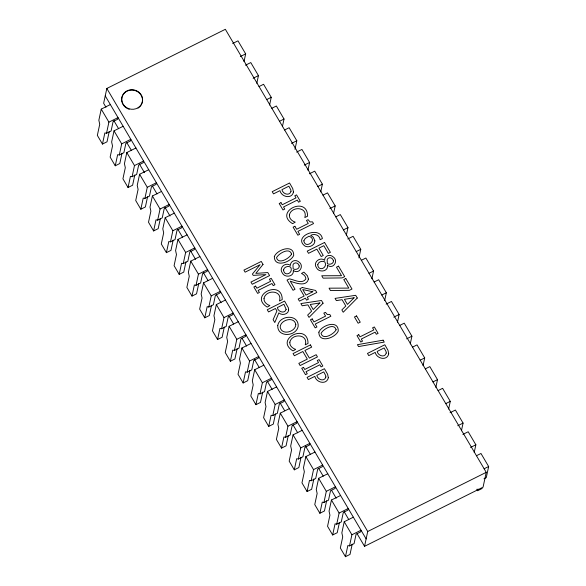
<?xml version="1.0" encoding="UTF-8"?>
<svg xmlns="http://www.w3.org/2000/svg" width="586" height="586" viewBox="0 0 586 586"><rect width="100%" height="100%" fill="white"/><g stroke="black" fill="none" stroke-linecap="round" stroke-linejoin="round"><path stroke-width="0.88" d="M110.351 104.564L101.239 109.121L98.851 120.24L99.73 124.261L97.349 135.388L102.462 144.068L107.026 141.797L109.223 131.528M357.116 533.714L364.543 546.328L483.062 487.164L486.241 472.331L225.346 29.3L106.828 88.464L103.649 103.29L105.971 107.238M102.462 144.068L104.85 132.949L106.527 133.271L111.084 130.993L113.113 121.529L117.669 119.251L118.028 117.596L108.908 122.144L106.527 133.271M123.141 126.283L114.028 130.832L111.64 141.959L112.519 145.98L110.139 157.099L115.252 165.787L119.815 163.516L122.013 153.246M115.252 165.787L117.639 154.667L119.317 154.982L123.873 152.712L125.902 143.248L130.458 140.97L130.817 139.314L121.698 143.863L119.317 154.982M135.93 148.002L126.81 152.55L124.43 163.67L125.309 167.699L122.928 178.818L128.041 187.505L132.604 185.227L134.802 174.965M128.041 187.505L130.429 176.386L132.106 176.701L136.663 174.43L138.692 164.966L143.248 162.688L143.607 161.033L134.487 165.582L132.106 176.701M148.719 169.72L139.6 174.269L137.219 185.388L138.098 189.417L135.718 200.537L140.83 209.224L145.387 206.946L147.591 196.684M140.83 209.224L143.218 198.105L144.889 198.42L149.452 196.142L151.481 186.685L156.037 184.407L156.396 182.751L147.276 187.3L144.889 198.42M161.509 191.432L152.389 195.988L150.009 207.107L150.888 211.136L148.507 222.255L153.62 230.943L158.176 228.665L160.381 218.402M153.62 230.943L156.008 219.816L157.678 220.138L162.241 217.86L164.27 208.396L168.827 206.125L169.178 204.463L160.066 209.019L157.678 220.138M174.298 213.15L165.179 217.706L162.798 228.826L163.677 232.847L161.297 243.974L166.409 252.661L170.966 250.383L173.17 240.114M166.409 252.661L168.79 241.535L170.467 241.857L175.031 239.579L177.06 230.115L181.616 227.844L181.968 226.181L172.855 230.73L170.467 241.857M187.088 234.869L177.968 239.418L175.588 250.544L176.467 254.566L174.086 265.685L179.199 274.373L183.755 272.102L185.96 261.832M179.199 274.373L181.579 263.253L183.257 263.575L187.82 261.297L189.842 251.834L194.405 249.555L194.757 247.9L185.645 252.449L183.257 263.575M199.877 256.587L190.758 261.136L188.377 272.256L189.256 276.284L186.868 287.404L191.988 296.091L196.544 293.82L198.749 283.551M191.988 296.091L194.369 284.972L196.046 285.287L200.602 283.016L202.631 273.552L207.195 271.274L207.547 269.619L198.434 274.167L196.046 285.287M244.01 61.581L245.666 53.883L237.989 40.852L232.671 43.503M212.667 278.306L203.547 282.855L201.159 293.974L202.045 298.003L199.658 309.122L204.778 317.81L209.334 315.532L211.531 305.269M204.778 317.81L207.158 306.69L208.836 307.005L213.392 304.735L215.421 295.271L219.984 292.993L220.336 291.337L211.224 295.886L208.836 307.005M256.8 83.3L258.448 75.594L250.779 62.57L245.461 65.222M225.456 300.025L216.337 304.574L213.949 315.693L214.835 319.722L212.447 330.841L217.567 339.528L222.123 337.25L224.321 326.988M217.567 339.528L219.948 328.409L221.625 328.724L226.181 326.446L228.21 316.982L232.774 314.711L233.125 313.049L224.006 317.605L221.625 328.724M269.589 105.011L271.237 97.313L263.568 84.281L259.012 86.56M238.238 321.736L229.126 326.292L226.738 337.411L227.624 341.433L225.236 352.56L230.357 361.247L234.913 358.969L237.11 348.707M230.357 361.247L232.737 350.12L234.415 350.443L238.971 348.165L241 338.701L245.556 336.43L245.915 334.767L236.795 339.323L234.415 350.443M282.379 126.73L284.027 119.031L276.358 106L271.794 108.278M251.028 343.455L241.915 348.003L239.528 359.13L240.414 363.152L238.026 374.278L243.139 382.958L247.702 380.688L249.9 370.418M243.139 382.958L245.527 371.839L247.204 372.161L251.76 369.883L253.789 360.419L258.345 358.141L258.704 356.486L249.585 361.035L247.204 372.161M294.985 149.305L296.816 140.75L289.147 127.719L284.584 129.997M263.817 365.173L254.705 369.722L252.317 380.849L253.203 384.87L250.815 395.99L255.928 404.677L260.492 402.406L262.689 392.137M255.928 404.677L258.316 393.558L259.994 393.873L264.55 391.602L266.579 382.138L271.135 379.86L271.494 378.204L262.374 382.753L259.994 393.873M307.958 170.167L309.606 162.469L301.937 149.437L296.619 152.089M276.607 386.892L267.494 391.441L265.106 402.56L265.985 406.589L263.605 417.708L268.718 426.396L273.281 424.118L275.479 413.855M268.718 426.396L271.106 415.276L272.783 415.591L277.339 413.32L279.368 403.857L283.924 401.578L284.283 399.923L275.164 404.472L272.783 415.591M320.747 191.886L322.395 184.187L314.726 171.156L309.401 173.808M289.396 408.61L280.276 413.159L277.896 424.279L278.775 428.307L276.394 439.427L281.507 448.114L286.071 445.836L288.268 435.574M281.507 448.114L283.895 436.995L285.572 437.31L290.129 435.032L292.158 425.575L296.714 423.297L297.073 421.642L287.953 426.19L285.572 437.31M333.537 213.604L335.185 205.898L327.508 192.875L322.952 195.145M302.186 430.322L293.066 434.878L290.685 445.997L291.564 450.026L289.184 461.145L294.297 469.833L298.853 467.555L301.058 457.292M294.297 469.833L296.684 458.706L298.355 459.028L302.918 456.75L304.947 447.286L309.503 445.016L309.862 443.353L300.743 447.909L298.355 459.028M346.326 235.316L347.974 227.617L340.298 214.586L335.741 216.864M314.975 452.04L305.855 456.597L303.475 467.716L304.354 471.737L301.973 482.864L307.086 491.551L311.642 489.273L313.847 479.004M307.086 491.551L309.474 480.425L311.144 480.747L315.708 478.469L317.737 469.005L322.293 466.727L322.644 465.072L313.532 469.62L311.144 480.747M358.925 257.891L360.764 249.336L353.087 236.305L347.769 238.963M327.764 473.759L318.645 478.308L316.264 489.435L317.143 493.456L314.763 504.575L319.875 513.263L324.432 510.992L326.636 500.722M319.875 513.263L322.256 502.143L323.933 502.466L328.497 500.188L330.526 490.724L335.082 488.446L335.434 486.79L326.321 491.339L323.933 502.466M371.898 278.753L373.553 271.054L365.876 258.023L361.32 260.301M340.554 495.478L331.434 500.026L329.054 511.146L329.933 515.175L327.552 526.294L332.665 534.981L337.221 532.711L339.426 522.441M332.665 534.981L335.046 523.862L336.723 524.177L341.286 521.906L343.308 512.442L347.872 510.164L348.223 508.509L339.111 513.058L336.723 524.177M384.687 300.471L386.342 292.773L378.666 279.742L374.11 282.012M353.343 517.196L344.224 521.745L341.843 532.864L342.722 536.893L340.334 548.013L345.454 556.7L350.01 554.422L352.215 544.16M345.454 556.7L347.835 545.581L349.512 545.896L354.069 543.625L356.098 534.161L360.661 531.883L361.013 530.227L351.9 534.776L349.512 545.896M397.476 322.19L399.132 314.484L391.455 301.46L386.137 304.112M364.543 546.328L367.722 531.495L106.828 88.464M410.266 343.901L411.914 336.203L404.245 323.172L399.689 325.45M423.055 365.62L424.703 357.921L417.034 344.89L412.478 347.168M435.845 387.339L437.493 379.64L429.824 366.609L425.26 368.887M448.634 409.057L450.282 401.359L442.613 388.328L438.05 390.606M461.424 430.776L463.072 423.077L455.403 410.046L450.085 412.698M474.213 452.487L475.861 444.789L468.192 431.757L462.867 434.416M482.205 488.431L477.649 490.709L478.015 488.995M476.418 455.754L480.974 453.476L488.651 466.507L486.27 477.627L483.985 478.769M240.348 56.534L245.666 53.883M253.13 78.253L258.448 75.594M266.681 99.591L271.237 97.313M279.471 121.309L284.027 119.031M291.498 143.402L296.816 140.75M304.288 165.12L309.606 162.469M317.839 186.458L322.395 184.187M329.867 208.557L335.185 205.898M343.418 229.895L347.974 227.617M356.207 251.614L360.764 249.336M368.99 273.325L373.553 271.054M381.779 295.044L386.342 292.773M393.814 317.143L399.132 314.484M406.596 338.862L411.914 336.203M420.147 360.2L424.703 357.921M432.937 381.918L437.493 379.64M445.726 403.629L450.282 401.359M457.754 425.729L463.072 423.077M470.543 447.448L475.861 444.789M484.095 468.785L488.651 466.507M367.722 531.495L486.241 472.331M476.792 489.259L477.649 490.709M105.238 95.877L366.133 538.915M113.86 120.635L118.504 128.517M126.862 142.706L131.498 150.595M139.395 163.992L144.5 172.665M152.389 186.07L157.033 193.951M164.922 207.349L170.035 216.022M177.924 229.426L182.568 237.308M190.457 250.705L195.563 259.378M203.459 272.783L208.096 280.665M216.454 294.853L221.098 302.735M228.987 316.14L233.631 324.021M241.989 338.21L246.625 346.092M254.522 359.496L259.166 367.378M267.516 381.567L272.16 389.448M280.049 402.853L284.693 410.735M293.051 424.923L297.695 432.805M305.584 446.21L310.228 454.091M318.586 468.28L323.223 476.169M331.581 490.357L336.225 498.239M344.114 511.637L348.758 519.526M101.239 109.121L108.908 122.144M114.028 130.832L121.698 143.863M126.81 152.55L134.487 165.582M139.6 174.269L147.276 187.3M152.389 195.988L160.066 209.019M165.179 217.706L172.855 230.73M177.968 239.418L185.645 252.449M190.758 261.136L198.434 274.167M203.547 282.855L211.224 295.886M216.337 304.574L224.006 317.605M229.126 326.292L236.795 339.323M241.915 348.003L249.585 361.035M254.705 369.722L262.374 382.753M267.494 391.441L275.164 404.472M280.276 413.159L287.953 426.19M293.066 434.878L300.743 447.909M305.855 456.597L313.532 469.62M318.645 478.308L326.321 491.339M331.434 500.026L339.111 513.058M344.224 521.745L351.9 534.776M121.961 102.023A10.482 9.772 12.1 0 1 128.349 90.618A10.482 9.772 12.1 0 1 141.351 95.577A10.482 9.772 12.1 0 1 137.981 108.132M129.257 109.238A10.482 9.772 12.1 0 1 127.55 108.586M126.752 108.161A10.482 9.772 12.1 0 1 123.448 105.165M122.972 104.425A10.482 9.772 12.1 0 1 122.225 102.843M277.764 325.442C277.031 337.814 296.238 336.833 298.171 326.321C298.955 313.898 279.69 314.916 277.764 325.442M283.551 269.948C284.093 277.193 293.93 273.259 290.612 267.084C288.092 265.648 284.034 266.872 283.551 269.948M317.751 264.777C318.286 272.021 328.123 268.088 324.812 261.913C322.285 260.477 318.227 261.7 317.751 264.777M303.848 240.846C305.079 249.614 318.638 240.092 309.042 236.158L305.211 238.458L303.848 240.846M264.015 298.384C263.612 301.878 266.769 304.669 269.875 305.555L267.223 307.093C248.046 295.381 282.13 278.497 282.232 299.6L279.449 300.992C282.818 290.092 265.963 289.206 264.015 298.384M289.374 214.967C288.979 218.453 292.128 221.244 295.241 222.138L292.59 223.676C273.406 211.956 307.489 195.072 307.599 216.183L304.815 217.567C308.177 206.668 291.323 205.789 289.374 214.967M289.821 342.209C289.418 345.696 292.575 348.487 295.681 349.381L293.029 350.919C273.852 339.199 307.936 322.315 308.038 343.425L305.255 344.817C308.624 333.917 291.769 333.031 289.821 342.209M295.798 324.666C295.556 331.976 281.522 335.851 280.181 327.098C280.379 319.751 294.48 315.869 295.798 324.666M299.19 265.934L299.124 267.113C298.223 269.37 295.19 269.912 293.161 268.908L292.985 265.092A2.857 2.666 12.1 0 1 294.487 263.195C296.523 262.14 298.787 263.868 299.19 265.934M333.383 260.763L333.324 261.942C332.423 264.198 329.391 264.74 327.362 263.737L327.186 259.92A2.857 2.666 12.1 0 1 328.68 258.023C330.724 256.968 332.987 258.704 333.383 260.763M314.858 240.861C315.034 244.194 311.679 246.347 308.712 246.706A6.343 5.911 12.1 0 1 304.991 246.076C292.18 236.7 319.868 225.002 322.381 238.575L320.154 239.689C319.81 235.103 314.389 233.272 310.697 235.338L313.298 237.264L314.858 240.861M293.352 270.512C294.194 276.929 284.62 278.152 282.276 272.864C278.423 267.824 285.712 261.554 290.407 265.458C290.238 262.491 293.066 260.111 295.945 260.624A5.728 5.34 12.1 0 1 298.919 262.001C304.654 265.773 299.219 274.812 293.352 270.512M327.552 265.341C328.394 271.757 318.821 272.981 316.477 267.692C312.624 262.653 319.912 256.382 324.607 260.287C324.432 257.32 327.266 254.939 330.145 255.452A5.728 5.34 12.1 0 1 333.119 256.829C338.855 260.602 333.419 269.641 327.552 265.341M274.329 256.543C274.167 268.088 290.824 262.425 293.718 255.342C293.923 243.776 277.215 249.453 274.329 256.543M318.872 332.181C318.711 343.726 335.368 338.071 338.269 330.98C338.466 319.421 321.758 325.091 318.872 332.181M308.419 279.083C306.573 287.243 295.439 283.016 290.253 281.155L295.036 289.279L293.044 290.275L287.037 280.079L289.469 278.863C294.399 279.793 302.127 284.437 305.811 279.031C306.068 276.394 303.636 274.497 301.497 273.464L303.892 272.109L307.438 275.823L308.419 279.083M288.664 310.001C288.246 314.499 281.859 315.839 278.87 312.88L274.79 322.527L273.113 319.678L276.922 310.998L275.442 308.492L268.549 311.928L267.26 309.738L284.598 301.079L288.341 307.804L288.664 310.001M293.454 192.018C291.967 199.423 281.331 197.101 279.976 190.633L273.508 193.863L272.219 191.666L289.557 183.008L292.736 188.546L293.454 192.018M328.328 377.728C326.841 385.134 316.206 382.812 314.85 376.344L308.382 379.574L307.093 377.377L324.432 368.719L327.603 374.256L328.328 377.728M388.708 353.776C387.229 361.181 376.586 358.859 375.23 352.391L368.77 355.621L367.473 353.424L384.812 344.766L387.991 350.303L388.708 353.776M291.008 191.285C289.652 196.383 282.686 194.091 281.939 189.652L288.869 186.194L290.803 189.813L291.008 191.285M325.882 376.996C324.527 382.094 317.561 379.801 316.814 375.362L323.743 371.905L325.677 375.523L325.882 376.996M386.262 353.043C384.907 358.141 377.941 355.849 377.194 351.41L384.123 347.952L386.057 351.571L386.262 353.043M286.144 309.364C284.73 314.14 277.911 311.935 277.368 307.533L283.91 304.266L286.144 309.364M291.564 254.134C289.381 258.47 278.291 264.953 276.504 257.694C278.731 253.394 289.696 246.955 291.564 254.134M336.108 329.779C333.925 334.115 322.835 340.598 321.047 333.339C323.282 329.039 334.24 322.593 336.108 329.779M263.026 264.447L255.804 273.391L267.795 272.556L269.597 275.603L252.258 284.261L250.962 282.064L265.905 274.607L253.203 275.376L252.42 274.043L260.067 264.704L245.131 272.16L243.923 270.102L261.261 261.451L263.026 264.447M323.076 303.189L309.02 317.407L307.657 315.092L311.62 311.173L307.899 304.867L302.178 305.782L300.867 303.563L321.487 300.479L323.076 303.189M357.277 298.018L343.22 312.243L341.858 309.921L345.821 306.002L342.099 299.695L336.371 300.611L335.067 298.391L355.687 295.307L357.277 298.018M319.897 302.955L313.224 309.584L310.228 304.493L319.897 302.955M354.098 297.783L347.425 304.412L344.429 299.321L354.098 297.783M280.987 202.661L279.214 203.547L282.994 209.956L284.759 209.077L283.521 206.968L297.314 200.082L298.56 202.192L300.325 201.306L296.553 194.896L294.78 195.775L296.025 197.885L282.225 204.77L280.987 202.661M294.883 226.262L293.11 227.148L297.856 235.198L299.622 234.319L297.9 231.389L313.525 223.588L312.514 221.867L310.067 221.918L308.082 219.669L306.5 220.461L308.265 223.456L296.648 229.258L294.883 226.262M324.563 242.465L307.232 251.123L308.522 253.32L316.872 249.153L321.209 256.514L323.26 255.496L318.923 248.127L323.809 245.688L328.336 253.372L330.387 252.354L324.563 242.465M255.621 286.085L253.855 286.972L257.628 293.381L259.4 292.495L258.155 290.392L271.955 283.499L273.193 285.609L274.966 284.723L271.186 278.313L269.421 279.2L270.659 281.302L256.866 288.195L255.621 286.085M338.51 266.139L336.474 267.157L341.499 275.698L321.743 275.772L323.135 278.138L342.085 277.918L344.685 276.629L338.51 266.139M302.295 287.521L299.856 288.737L304.149 296.04L298.193 299.014L299.446 301.145L305.409 298.171L306.566 300.135L308.426 299.204L307.269 297.241L316.784 292.495L315.583 290.451L302.295 287.521M312.792 291.725L306.017 295.11L302.735 289.543L312.792 291.725M345.813 278.548L343.777 279.559L348.809 288.107L329.054 288.173L330.445 290.539L349.388 290.326L351.988 289.03L345.813 278.548M312.206 318.923L310.434 319.81L315.18 327.86L316.945 326.981L315.224 324.051L330.848 316.25L329.837 314.528L327.384 314.579L325.406 312.331L323.824 313.122L325.589 316.118L313.964 321.919L312.206 318.923M356.566 315.913L354.457 316.967L358.141 323.223L360.251 322.168L356.566 315.913M310.404 344.905L293.066 353.556L294.355 355.753L302.845 351.519L307.32 359.115L298.831 363.357L300.127 365.547L317.466 356.896L316.169 354.698L309.371 358.09L304.896 350.494L311.693 347.102L310.404 344.905M358.757 334.731L356.984 335.617L360.764 342.026L362.536 341.147L361.291 339.038L375.091 332.152L376.329 334.254L378.102 333.375L374.322 326.959L372.557 327.845L373.795 329.955L359.994 336.84L358.757 334.731M303.489 367.371L301.724 368.257L305.496 374.666L307.269 373.787L306.024 371.678L319.824 364.792L321.062 366.902L322.835 366.016L319.055 359.599L317.29 360.485L318.528 362.595L304.735 369.48L303.489 367.371M383.119 340.18L357.438 344.678L358.544 346.553L384.248 342.092L383.119 340.18M124.686 106.147A10.482 9.772 12.1 0 0 142.23 102.425A10.482 9.772 12.1 0 0 129.587 89.936A10.482 9.772 12.1 0 0 124.686 106.147"/></g></svg>
